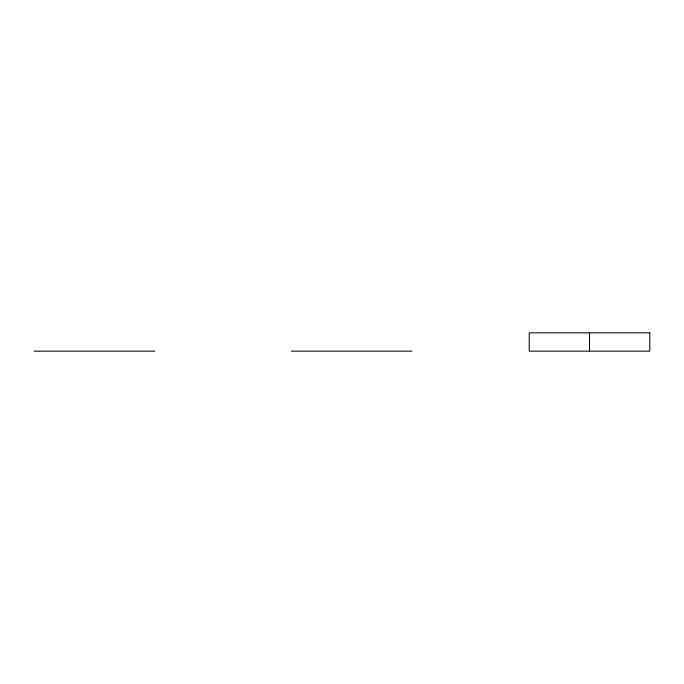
<?xml version="1.0" encoding="UTF-8"?>
<svg xmlns="http://www.w3.org/2000/svg" width="684" height="684" viewBox="0 0 684 684"><rect width="100%" height="100%" fill="white"/><g stroke="black" fill="none" stroke-linecap="round" stroke-linejoin="round"><path stroke-width="1.03" d="M34.2 351.157L154.772 351.157M291.35 351.157L411.922 351.157M589.514 332.843L589.514 351.157M649.8 332.843L529.228 332.843L529.228 351.157L649.8 351.157L649.8 332.843"/></g></svg>
